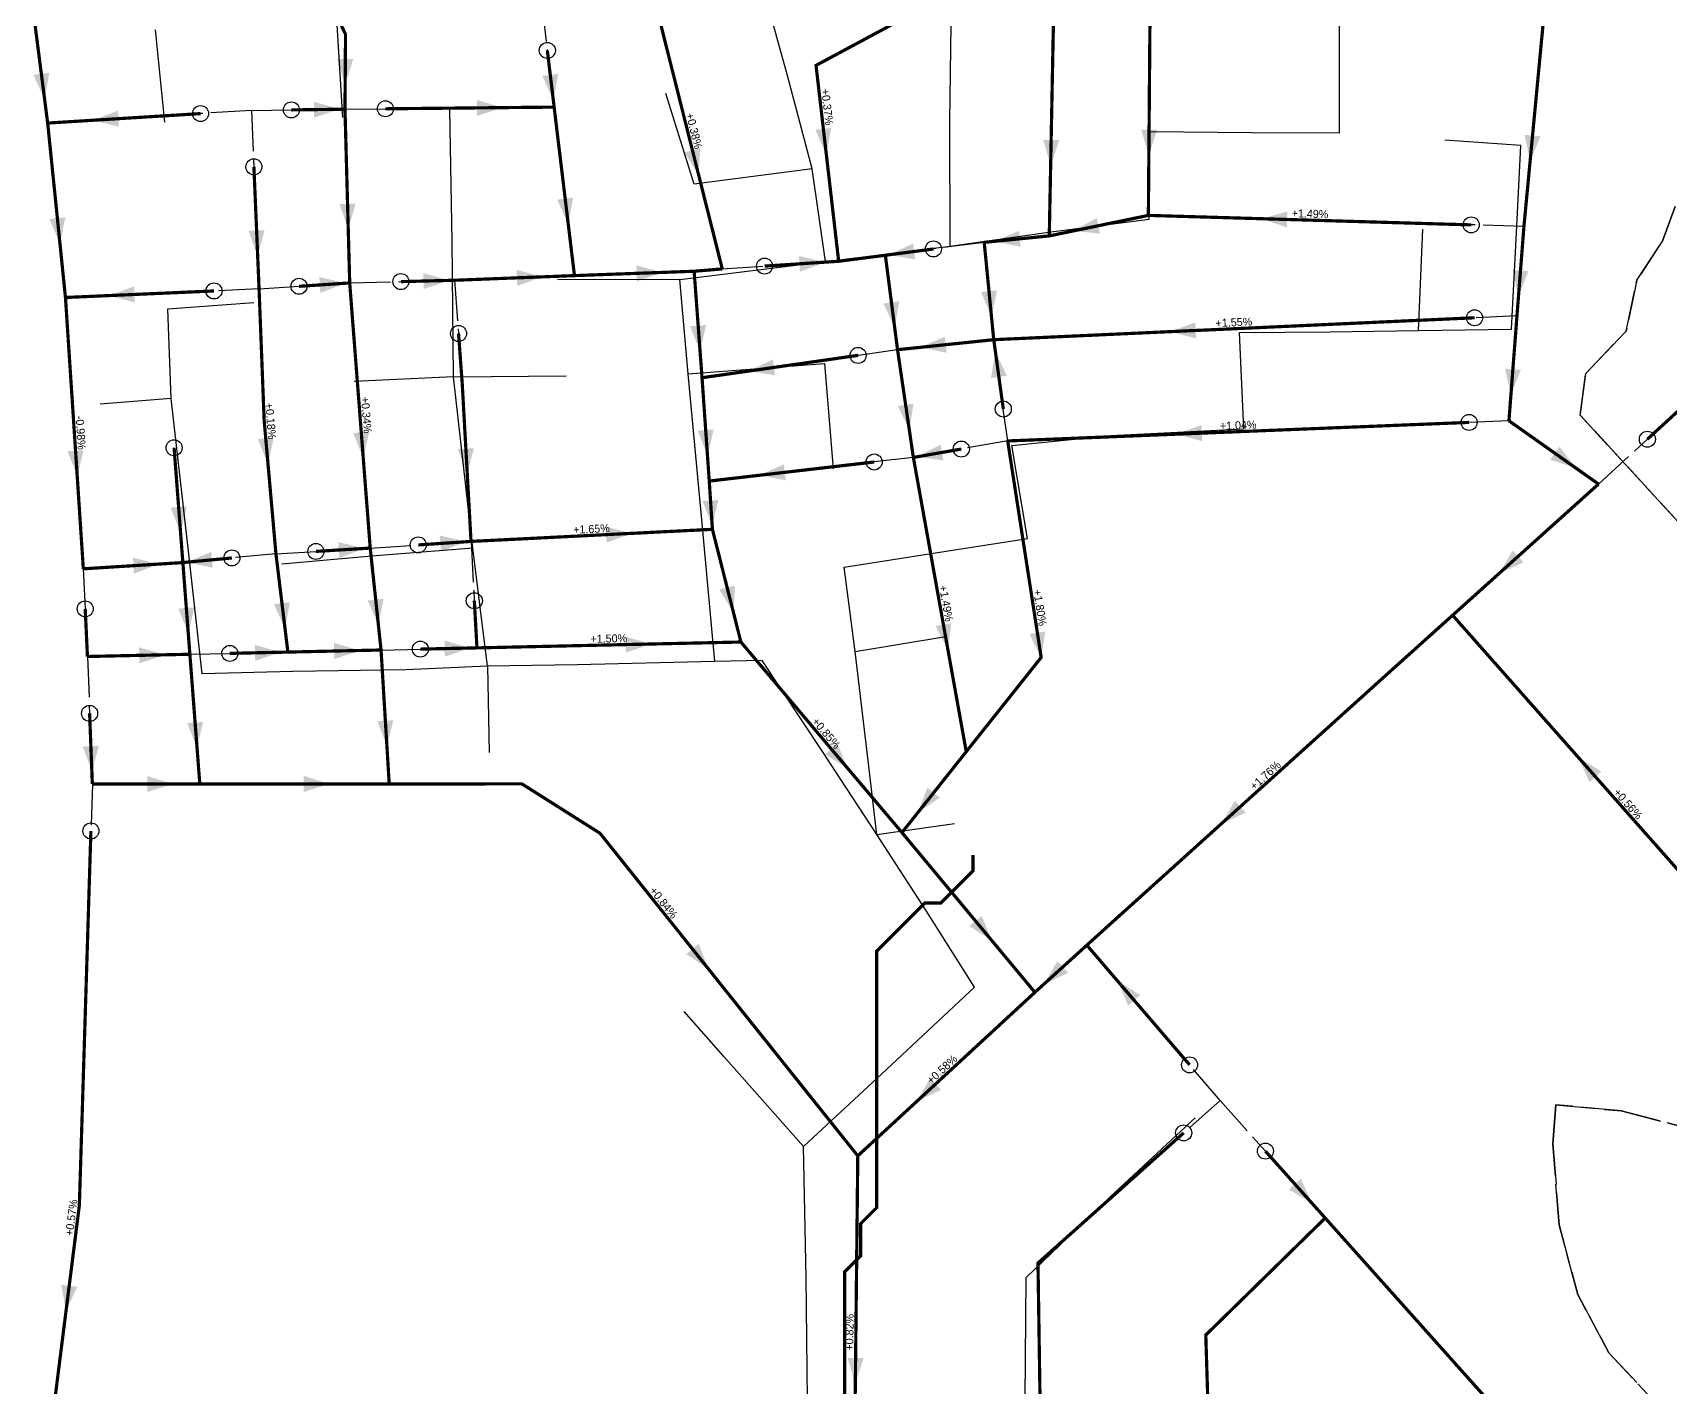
# Model space of a CAD drawing. Header units: metres. Extents: x 442821 to 452274, y 2561971 to 2571293.
# Drawn here: x 450337.3 to 450746, y 2569304.3 to 2569642.3 of the extents above; entities that cross this region are included whole.
import ezdxf
from ezdxf.enums import TextEntityAlignment as Align

# ---------------------------------------------------------------- set-up
doc = ezdxf.new("R2010")
doc.units = ezdxf.units.M
doc.header["$LTSCALE"] = 8
doc.linetypes.add('DASHDOT', pattern=[3.556, 2.54, -0.508, 0, -0.508])
doc.linetypes.add('DASHED', pattern=[1.524, 1.27, -0.254])
for name, color, linetype in [('A_ARROWS', 7, 'Continuous'), ('A_BRANCH', 7, 'Continuous'), ('A_BUILT_2006', 252, 'Continuous'), ('A_CATCHMENTS', 7, 'Continuous'), ('A_GRADIENT', 8, 'Continuous'), ('A_HEAD_GAP', 8, 'Continuous'), ('A_HEADS', 8, 'Continuous'), ('A_LATERAL', 7, 'Continuous'), ('A_STREAMS', 5, 'Continuous')]:
    doc.layers.add(name, color=color, linetype=linetype)

msp = doc.modelspace()

# ---------------------------------------------------------------- linework, layer by layer
at = {"layer": 'A_ARROWS', "color": 1}
for points in [[(450340.28, 2569625.72), (450337.49, 2569631.81), (450341.45, 2569632.32)], [(450415.3, 2569629.36), (450413.34, 2569635.77), (450417.34, 2569635.75)], [(450467.25, 2569625.46), (450464.5, 2569631.57), (450468.47, 2569632.05)], [(450413.9, 2569623.23), (450407.53, 2569621.14), (450407.48, 2569625.14)], [(450454.6, 2569623.64), (450448.22, 2569621.58), (450448.18, 2569625.58)], [(450352.31, 2569620.48), (450358.58, 2569622.88), (450358.83, 2569618.88)], [(450535.37, 2569611.97), (450532.65, 2569618.1), (450536.63, 2569618.56)], [(450591.37, 2569609.16), (450589.49, 2569615.6), (450593.49, 2569615.52)], [(450615.87, 2569611.75), (450613.93, 2569618.17), (450617.93, 2569618.13)], [(450711.02, 2569610.29), (450709.64, 2569616.85), (450713.62, 2569616.48)], [(450503.53, 2569606.75), (450500.03, 2569612.47), (450503.91, 2569613.44)], [(450416.06, 2569593.23), (450413.89, 2569599.58), (450417.89, 2569599.69)], [(450470.97, 2569594.57), (450468.22, 2569600.68), (450472.19, 2569601.16)], [(450344.12, 2569589.69), (450341.48, 2569595.85), (450345.46, 2569596.26)], [(450597, 2569592.87), (450602.86, 2569596.12), (450603.67, 2569592.2)], [(450643.98, 2569595.92), (450650.44, 2569597.73), (450650.32, 2569593.73)], [(450393.46, 2569586.58), (450391.19, 2569592.89), (450395.19, 2569593.06)], [(450577.3, 2569590.27), (450583.47, 2569592.89), (450583.86, 2569588.91)], [(450550.95, 2569586.9), (450557.03, 2569589.72), (450557.55, 2569585.75)], [(450464.55, 2569581.41), (450458.23, 2569579.16), (450458.08, 2569583.16)], [(450494.44, 2569582.52), (450488.12, 2569580.29), (450487.97, 2569584.29)], [(450535.05, 2569585.08), (450528.79, 2569582.66), (450528.53, 2569586.65)], [(450708.13, 2569576.62), (450706.63, 2569583.15), (450710.62, 2569582.84)], [(450356.32, 2569576.74), (450362.63, 2569579.01), (450362.8, 2569575.02)], [(450415.36, 2569579.82), (450409.1, 2569577.4), (450408.84, 2569581.39)], [(450441.25, 2569580.52), (450434.9, 2569578.36), (450434.8, 2569582.36)], [(450552.44, 2569568.69), (450549.64, 2569574.78), (450553.61, 2569575.29)], [(450576.6, 2569571.47), (450573.99, 2569577.64), (450577.97, 2569578.03)], [(450503.87, 2569562.87), (450501.4, 2569569.11), (450505.39, 2569569.4)], [(450621.17, 2569567.74), (450627.47, 2569570.03), (450627.65, 2569566.03)], [(450558.78, 2569563.82), (450564.93, 2569566.47), (450565.35, 2569562.49)], [(450577.57, 2569562.77), (450580.43, 2569556.71), (450576.46, 2569556.16)], [(450515.98, 2569557.9), (450522.03, 2569560.79), (450522.6, 2569556.83)], [(450706.24, 2569551.98), (450704.73, 2569558.52), (450708.72, 2569558.21)], [(450556.1, 2569543.14), (450553.19, 2569549.18), (450557.15, 2569549.76)], [(450419.81, 2569536.2), (450417.32, 2569542.43), (450421.31, 2569542.73)], [(450505.72, 2569536.78), (450503.28, 2569543.02), (450507.27, 2569543.3)], [(450622.71, 2569542.16), (450629.02, 2569544.41), (450629.18, 2569540.41)], [(450348.43, 2569531.64), (450346.01, 2569537.9), (450350.01, 2569538.16)], [(450396.04, 2569534.7), (450393.49, 2569540.9), (450397.47, 2569541.26)], [(450445.77, 2569532.15), (450443.42, 2569538.43), (450447.41, 2569538.65)], [(450557.95, 2569536.49), (450563.91, 2569539.56), (450564.6, 2569535.62)], [(450722.41, 2569533.71), (450716.03, 2569535.77), (450718.34, 2569539.03)], [(450518.65, 2569531.9), (450524.78, 2569534.62), (450525.24, 2569530.65)], [(450506.9, 2569519.23), (450504.48, 2569525.49), (450508.47, 2569525.75)], [(450374.22, 2569517.58), (450371.74, 2569523.81), (450375.73, 2569524.12)], [(450486.85, 2569517.4), (450480.56, 2569515.08), (450480.36, 2569519.08)], [(450420.12, 2569513.63), (450413.86, 2569511.25), (450413.62, 2569515.24)], [(450445.43, 2569515.3), (450439.18, 2569512.88), (450438.91, 2569516.87)], [(450368.85, 2569509.74), (450362.59, 2569507.34), (450362.33, 2569511.33)], [(450375.7, 2569510.19), (450381.88, 2569512.78), (450382.26, 2569508.8)], [(450703.27, 2569507.38), (450706.69, 2569513.14), (450709.36, 2569510.17)], [(450512.19, 2569497.65), (450508.69, 2569503.37), (450512.57, 2569504.34)], [(450376.15, 2569492.39), (450373.66, 2569498.62), (450377.65, 2569498.93)], [(450400.29, 2569493.61), (450397.53, 2569499.72), (450401.5, 2569500.21)], [(450423.59, 2569494.48), (450420.93, 2569500.64), (450424.91, 2569501.06)], [(450565.73, 2569488.35), (450562.63, 2569494.3), (450566.57, 2569495)], [(450370.31, 2569487.09), (450363.96, 2569484.95), (450363.87, 2569488.95)], [(450399.21, 2569487.73), (450392.85, 2569485.59), (450392.76, 2569489.59)], [(450418.95, 2569488.17), (450412.6, 2569486.03), (450412.51, 2569490.03)], [(450446.54, 2569488.78), (450440.18, 2569486.64), (450440.1, 2569490.64)], [(450491.71, 2569489.78), (450485.35, 2569487.64), (450485.26, 2569491.64)], [(450589.02, 2569486.28), (450586.07, 2569492.3), (450590.02, 2569492.91)], [(450378.33, 2569463.82), (450375.85, 2569470.05), (450379.84, 2569470.35)], [(450425.72, 2569464.24), (450423.33, 2569470.51), (450427.32, 2569470.75)], [(450352.09, 2569457.9), (450349.84, 2569464.22), (450353.84, 2569464.38)], [(450540.76, 2569458.7), (450535.1, 2569462.29), (450538.15, 2569464.87)], [(450723.1, 2569461.44), (450728.84, 2569457.97), (450725.84, 2569455.32)], [(450372.29, 2569454.85), (450365.89, 2569452.85), (450365.89, 2569456.85)], [(450411.38, 2569454.86), (450404.98, 2569452.86), (450404.98, 2569456.86)], [(450558.19, 2569447.68), (450560.6, 2569453.93), (450563.73, 2569451.44)], [(450633.93, 2569444.89), (450637.34, 2569450.66), (450640.02, 2569447.7)], [(450576.72, 2569415.73), (450571.09, 2569419.38), (450574.16, 2569421.93)], [(450505.96, 2569408.68), (450500.41, 2569412.43), (450503.53, 2569414.93)], [(450589.65, 2569404.88), (450593.05, 2569410.66), (450595.73, 2569407.7)], [(450608.05, 2569405.72), (450613.73, 2569402.17), (450610.7, 2569399.56)], [(450557.97, 2569375.66), (450561.31, 2569381.47), (450564.03, 2569378.53)], [(450656.58, 2569350.23), (450650.83, 2569353.67), (450653.81, 2569356.34)], [(450345.62, 2569323.27), (450344.44, 2569329.87), (450348.41, 2569329.37)], [(450542.61, 2569305.21), (450540.68, 2569311.63), (450544.68, 2569311.58)]]:
    msp.add_solid(points, dxfattribs=at)
at = {"layer": 'A_BRANCH', "color": 1, "linetype": 'DASHED', "const_width": 0.8}
for points in [[(450465.75, 2569637.91), (450467.45, 2569623.77)], [(450401.88, 2569623.07), (450415.25, 2569623.25)], [(450562.11, 2569588.37), (450550.11, 2569586.8)], [(450519.96, 2569584.09), (450538.46, 2569585.3)], [(450403.78, 2569579.05), (450416.43, 2569579.89)], [(450443.59, 2569567.27), (450444.51, 2569554.79), (450446.71, 2569515.39)], [(450543.3, 2569561.82), (450504.36, 2569556.23)], [(450547.32, 2569535.21), (450506.16, 2569530.45)], [(450408, 2569512.9), (450421.55, 2569513.72)], [(450387.02, 2569511.26), (450374.79, 2569510.11)], [(450350.42, 2569498.56), (450350.98, 2569486.67)], [(450351.52, 2569472.48), (450352.2, 2569454.85)], [(450720.44, 2569175.59), (450716.74, 2569282.9), (450659.88, 2569346.54)]]:
    msp.add_lwpolyline(points, dxfattribs=at)
at = {"layer": 'A_BRANCH', "color": 1, "const_width": 0.8}
for points in [[(450425.34, 2569623.35), (450467.45, 2569623.77)], [(450379.2, 2569622.15), (450341.05, 2569619.79)], [(450696.32, 2569594.38), (450615.75, 2569596.75)], [(450429.2, 2569580.22), (450442.61, 2569580.56)], [(450382.56, 2569577.89), (450345.49, 2569576.26)], [(450697.17, 2569571.2), (450577.16, 2569565.73)], [(450579.55, 2569548.43), (450577.16, 2569565.73)], [(450695.8, 2569545.09), (450580.64, 2569540.46)], [(450569.07, 2569538.44), (450557.1, 2569536.34)], [(450433.54, 2569514.51), (450446.71, 2569515.39)], [(450447.53, 2569500.59), (450448.19, 2569488.82)], [(450776.86, 2569400.68), (450691.68, 2569496.96)], [(450434.06, 2569488.51), (450448.19, 2569488.82)], [(450386.51, 2569487.45), (450401, 2569487.77)], [(450351.84, 2569443.13), (450348.96, 2569349.7), (450336.43, 2569250.44)], [(450626.04, 2569384.76), (450600.39, 2569414.63)], [(450644.96, 2569363.23), (450659.88, 2569346.54)]]:
    msp.add_lwpolyline(points, dxfattribs=at)
at = {"layer": 'A_BRANCH', "color": 2, "linetype": 'DASHED', "const_width": 0.8}
msp.add_lwpolyline([(450740.28, 2569540.89), (450761.43, 2569560.32)], dxfattribs=at)
at = {"layer": 'A_BUILT_2006', "color": 252}
for points in [[(450663.46, 2569642.24), (450663.75, 2569664.21)], [(450525.81, 2569631.31), (450520.3, 2569651.23)], [(450413.22, 2569644.27), (450414.67, 2569621.15)], [(450566.23, 2569620.26), (450566.57, 2569644.38)], [(450367.91, 2569643.02), (450370.22, 2569620.03)], [(450615.93, 2569617.7), (450615.94, 2569643.46)], [(450663.44, 2569617.35), (450663.46, 2569642.24)], [(450531.83, 2569608.4), (450525.81, 2569631.31)], [(450502.41, 2569604.57), (450495.33, 2569627.14)], [(450442, 2569590.34), (450441.45, 2569623.21)], [(450566.25, 2569589.04), (450566.23, 2569620.26)], [(450615.91, 2569595.8), (450615.93, 2569617.7)], [(450615.93, 2569617.7), (450641.59, 2569617.46)], [(450641.59, 2569617.46), (450663.44, 2569617.35)], [(450708.7, 2569614.2), (450689.76, 2569615.48)], [(450707.6, 2569592.39), (450708.7, 2569614.2)], [(450531.83, 2569608.4), (450502.41, 2569604.57)], [(450535.15, 2569585.22), (450531.83, 2569608.4)], [(450590.8, 2569592.55), (450615.91, 2569595.8)], [(450566.25, 2569589.04), (450590.8, 2569592.55)], [(450683.18, 2569568.01), (450684.28, 2569593.29)], [(450706.4, 2569568.32), (450707.6, 2569592.39)], [(450442.36, 2569556.47), (450442, 2569590.34)], [(450535.15, 2569585.22), (450566.25, 2569589.04)], [(450498.78, 2569580.73), (450535.15, 2569585.22)], [(450498.78, 2569580.73), (450468.29, 2569580.64)], [(450500.91, 2569557.18), (450498.78, 2569580.73)], [(450371.05, 2569573.45), (450392.49, 2569575.02)], [(450371.85, 2569551.06), (450371.05, 2569573.45)], [(450638.51, 2569567.5), (450661.1, 2569567.65)], [(450639.61, 2569543.52), (450638.51, 2569567.5)], [(450661.1, 2569567.65), (450683.18, 2569568.01)], [(450683.18, 2569568.01), (450706.4, 2569568.32)], [(450500.91, 2569557.18), (450534.96, 2569559.78)], [(450534.96, 2569559.78), (450537.06, 2569533.47)], [(450442.36, 2569556.47), (450417.57, 2569555.28)], [(450442.36, 2569556.47), (450470.46, 2569556.72)], [(450447.2, 2569513.71), (450442.36, 2569556.47)], [(450504.66, 2569517.21), (450500.91, 2569557.18)], [(450371.85, 2569551.06), (450354.19, 2569549.68)], [(450376.31, 2569512.2), (450371.86, 2569551.06), (450371.85, 2569551.06)], [(450606.41, 2569541.78), (450639.61, 2569543.52)], [(450581.64, 2569539.3), (450606.41, 2569541.78)], [(450585.6, 2569516.12), (450581.64, 2569539.3)], [(450447.2, 2569513.71), (450421.92, 2569511.69)], [(450450.8, 2569484.24), (450447.2, 2569513.71)], [(450507.54, 2569485.44), (450504.66, 2569517.21)], [(450561.58, 2569512.35), (450585.6, 2569516.12)], [(450379.57, 2569482.38), (450376.31, 2569512.2)], [(450421.92, 2569511.69), (450399.51, 2569509.67)], [(450539.84, 2569508.96), (450561.58, 2569512.35)], [(450542.6, 2569487.89), (450539.84, 2569508.96)], [(450542.6, 2569487.89), (450564.71, 2569491.55)], [(450507.54, 2569485.44), (450473.18, 2569484.57)], [(450519.39, 2569485.66), (450507.54, 2569485.44)], [(450534.39, 2569462.96), (450519.39, 2569485.66)], [(450545.72, 2569461.42), (450542.6, 2569487.89)], [(450402.22, 2569482.9), (450379.57, 2569482.38)], [(450430.44, 2569483.38), (450402.22, 2569482.9)], [(450450.8, 2569484.24), (450430.44, 2569483.38)], [(450473.18, 2569484.57), (450450.8, 2569484.24)], [(450450.8, 2569484.24), (450451.2, 2569462.69)], [(450547.95, 2569442.21), (450534.39, 2569462.96)], [(450547.95, 2569442.21), (450545.72, 2569461.42)], [(450547.95, 2569442.21), (450567.4, 2569444.99)], [(450560.38, 2569423.14), (450547.95, 2569442.21)], [(450572.34, 2569404.17), (450560.38, 2569423.14)], [(450550.4, 2569383.59), (450572.34, 2569404.17)], [(450509.8, 2569386.89), (450499.86, 2569398.12)], [(450529.69, 2569364.43), (450509.8, 2569386.89)], [(450529.69, 2569364.43), (450550.4, 2569383.59)], [(450606.15, 2569351.75), (450627.39, 2569371.51)], [(450530.31, 2569331.72), (450529.69, 2569364.43)], [(450585.28, 2569331.73), (450606.15, 2569351.75)], [(450530.66, 2569301.06), (450530.31, 2569331.72)], [(450584.98, 2569301.37), (450585.28, 2569331.73)]]:
    msp.add_lwpolyline(points, dxfattribs=at)
at = {"layer": 'A_CATCHMENTS', "color": 2, "linetype": 'DASHED'}
for points in [[(450758.75, 2569508.54), (450723.5, 2569546.92), (450724.87, 2569557.2), (450734.98, 2569567.88), (450737.67, 2569580.57), (450744.17, 2569590.6), (450747.22, 2569598.95)], [(450753.11, 2569288.85), (450730.7, 2569312.9), (450722.9, 2569327.46), (450718.24, 2569344.84), (450716.73, 2569365.02), (450717.43, 2569374.82), (450733.74, 2569373.25), (450755.09, 2569367.71)]]:
    msp.add_lwpolyline(points, dxfattribs=at)
at = {"layer": 'A_CATCHMENTS', "color": 1, "linetype": 'DASHED'}
for points in [[(450747.22, 2569598.95), (450744.17, 2569590.6), (450737.67, 2569580.57), (450734.98, 2569567.88), (450724.87, 2569557.2), (450723.5, 2569546.92), (450758.75, 2569508.54)], [(450755.09, 2569367.71), (450733.74, 2569373.25), (450717.43, 2569374.82), (450716.73, 2569365.02), (450718.24, 2569344.84), (450722.9, 2569327.46), (450730.7, 2569312.9), (450753.11, 2569288.85)]]:
    msp.add_lwpolyline(points, dxfattribs=at)
at = {"layer": 'A_HEAD_GAP', "color": 8, "linetype": 'DASHED'}
for points in [[(450464.26, 2569650.21), (450465.75, 2569637.91)], [(450391.92, 2569622.94), (450379.2, 2569622.15)], [(450391.92, 2569622.94), (450401.88, 2569623.07)], [(450391.92, 2569622.94), (450392.52, 2569608.87)], [(450415.25, 2569623.25), (450425.34, 2569623.35)], [(450709.48, 2569593.99), (450696.32, 2569594.38)], [(450574.78, 2569590.02), (450562.11, 2569588.37)], [(450509.41, 2569583.39), (450519.96, 2569584.09)], [(450393.81, 2569578.39), (450403.78, 2569579.05)], [(450416.43, 2569579.89), (450429.2, 2569580.22)], [(450442.61, 2569580.56), (450443.59, 2569567.27)], [(450393.81, 2569578.39), (450382.56, 2569577.89)], [(450707.74, 2569571.68), (450697.17, 2569571.2)], [(450553.15, 2569563.23), (450543.3, 2569561.82)], [(450580.64, 2569540.46), (450579.55, 2569548.43)], [(450705.74, 2569545.49), (450695.8, 2569545.09)], [(450580.64, 2569540.46), (450569.07, 2569538.44)], [(450728.09, 2569529.7), (450740.28, 2569540.89)], [(450557.1, 2569536.34), (450547.32, 2569535.21)], [(450421.55, 2569513.72), (450433.54, 2569514.51)], [(450446.71, 2569515.39), (450447.53, 2569500.59)], [(450398.02, 2569512.29), (450387.02, 2569511.26)], [(450398.02, 2569512.29), (450408, 2569512.9)], [(450349.95, 2569508.55), (450350.42, 2569498.56)], [(450350.98, 2569486.67), (450351.52, 2569472.48)], [(450376.54, 2569487.23), (450386.51, 2569487.45)], [(450424.25, 2569488.29), (450434.06, 2569488.51)], [(450352.2, 2569454.85), (450351.84, 2569443.13)], [(450633.64, 2569375.91), (450626.04, 2569384.76)], [(450633.64, 2569375.91), (450624.56, 2569367.79)], [(450633.64, 2569375.91), (450644.96, 2569363.23)]]:
    msp.add_lwpolyline(points, dxfattribs=at)
at = {"layer": 'A_HEADS', "color": 1}
for centre in [(450465.75, 2569637.91), (450379.2, 2569622.15), (450401.88, 2569623.07), (450425.34, 2569623.35), (450392.52, 2569608.87), (450696.32, 2569594.38), (450562.11, 2569588.37), (450519.96, 2569584.09), (450382.56, 2569577.89), (450403.78, 2569579.05), (450429.2, 2569580.22), (450697.17, 2569571.2), (450443.59, 2569567.27), (450543.3, 2569561.82), (450579.55, 2569548.43), (450695.8, 2569545.09), (450372.6, 2569538.77), (450569.07, 2569538.44), (450547.32, 2569535.21), (450408, 2569512.9), (450433.54, 2569514.51), (450387.02, 2569511.26), (450447.53, 2569500.59), (450350.42, 2569498.56), (450386.51, 2569487.45), (450434.06, 2569488.51), (450351.52, 2569472.48), (450351.84, 2569443.13), (450626.04, 2569384.76), (450624.56, 2569367.79), (450644.96, 2569363.23)]:
    msp.add_circle(centre, 2, dxfattribs=at)
at = {"layer": 'A_HEADS', "color": 2}
msp.add_circle((450740.28, 2569540.89), 2, dxfattribs=at)
at = {"layer": 'A_LATERAL', "color": 1, "linetype": 'DASHED', "const_width": 0.8}
for points in [[(450412.55, 2569647.89), (450415.39, 2569641.93), (450415.25, 2569623.25)], [(450492.28, 2569651.47), (450509.41, 2569583.39)], [(450557.4, 2569647.39), (450532.81, 2569634.18), (450538.46, 2569585.3)], [(450467.45, 2569623.77), (450472.52, 2569581.72)], [(450415.25, 2569623.25), (450416.43, 2569579.89)], [(450392.52, 2569608.87), (450393.81, 2569578.39)], [(450591.02, 2569591.63), (450574.78, 2569590.02)], [(450538.46, 2569585.3), (450550.11, 2569586.8)], [(450550.11, 2569586.8), (450553.15, 2569563.23)], [(450574.78, 2569590.02), (450577.16, 2569565.73)], [(450509.41, 2569583.39), (450502.39, 2569582.81)], [(450393.81, 2569578.39), (450395.08, 2569545.56), (450398.02, 2569512.29)], [(450416.43, 2569579.89), (450421.55, 2569513.72)], [(450577.16, 2569565.73), (450553.15, 2569563.23)], [(450506.16, 2569530.45), (450506.95, 2569518.41)], [(450349.95, 2569508.55), (450374.79, 2569510.11)], [(450401, 2569487.77), (450424.25, 2569488.29)], [(450570.3, 2569462.92), (450554.26, 2569442.73)], [(450554.26, 2569442.73), (450587.43, 2569402.86)], [(450659.88, 2569346.54), (450630.08, 2569317.34), (450635.19, 2569151.97)]]:
    msp.add_lwpolyline(points, dxfattribs=at)
at = {"layer": 'A_LATERAL', "color": 1, "linetype": 'DASHDOT', "const_width": 0.8}
for points in [[(450337.87, 2569644.53), (450341.05, 2569619.79)], [(450341.05, 2569619.79), (450345.49, 2569576.26)], [(450345.49, 2569576.26), (450349.95, 2569508.55)], [(450705.74, 2569545.49), (450728.09, 2569529.7)], [(450372.6, 2569538.77), (450374.79, 2569510.11)]]:
    msp.add_lwpolyline(points, dxfattribs=at)
at = {"layer": 'A_LATERAL', "color": 1, "const_width": 0.8}
for points in [[(450592.07, 2569645.47), (450591.02, 2569591.63)], [(450616.14, 2569644.25), (450615.75, 2569596.75)], [(450714.28, 2569644.7), (450709.48, 2569593.99)], [(450615.75, 2569596.75), (450591.02, 2569591.63)], [(450709.48, 2569593.99), (450707.74, 2569571.68)], [(450472.52, 2569581.72), (450502.39, 2569582.81)], [(450502.39, 2569582.81), (450504.36, 2569556.23)], [(450442.61, 2569580.56), (450472.52, 2569581.72)], [(450707.74, 2569571.68), (450705.74, 2569545.49)], [(450553.15, 2569563.23), (450557.1, 2569536.34)], [(450504.36, 2569556.23), (450506.16, 2569530.45)], [(450580.64, 2569540.46), (450589, 2569486.44), (450570.3, 2569462.92)], [(450557.1, 2569536.34), (450570.3, 2569462.92)], [(450728.09, 2569529.7), (450691.68, 2569496.96)], [(450446.71, 2569515.39), (450506.95, 2569518.41)], [(450506.95, 2569518.41), (450514.06, 2569490.28)], [(450421.55, 2569513.72), (450424.25, 2569488.29)], [(450374.79, 2569510.11), (450376.54, 2569487.23)], [(450398.02, 2569512.29), (450401, 2569487.77)], [(450691.68, 2569496.96), (450676.33, 2569483.16), (450600.39, 2569414.63)], [(450448.19, 2569488.82), (450514.06, 2569490.28)], [(450514.06, 2569490.28), (450554.26, 2569442.73)], [(450350.98, 2569486.67), (450376.54, 2569487.23)], [(450376.54, 2569487.23), (450379.02, 2569454.86)], [(450424.25, 2569488.29), (450426.29, 2569454.87)], [(450352.2, 2569454.85), (450379.02, 2569454.86)], [(450379.02, 2569454.86), (450426.29, 2569454.87)], [(450426.29, 2569454.87), (450459.41, 2569454.88), (450478.89, 2569442.56), (450543.23, 2569362.05)], [(450600.39, 2569414.63), (450587.43, 2569402.86)], [(450587.43, 2569402.86), (450543.23, 2569362.05)], [(450624.56, 2569367.79), (450588.2, 2569335.3), (450591, 2569150.89)], [(450543.23, 2569362.05), (450542.28, 2569273.98)]]:
    msp.add_lwpolyline(points, dxfattribs=at)
at = {"layer": 'A_STREAMS', "color": 5, "const_width": 0.8}
msp.add_lwpolyline([(450571.97, 2569437.17), (450571.97, 2569433.17), (450567.97, 2569429.17), (450563.97, 2569425.17), (450559.97, 2569425.17), (450555.97, 2569421.17), (450551.97, 2569417.17), (450547.96, 2569413.16), (450547.96, 2569409.16), (450547.96, 2569405.16), (450547.96, 2569401.16), (450547.96, 2569397.16), (450547.96, 2569393.16), (450547.96, 2569389.16), (450547.96, 2569385.16), (450547.96, 2569381.15), (450547.96, 2569377.15), (450547.96, 2569373.15), (450547.96, 2569369.15), (450547.96, 2569365.15), (450547.96, 2569361.15), (450547.96, 2569357.15), (450547.96, 2569353.14), (450547.96, 2569349.14), (450543.96, 2569345.14), (450543.96, 2569341.14), (450543.96, 2569337.14), (450539.96, 2569333.14), (450539.96, 2569329.14), (450539.96, 2569325.13), (450539.96, 2569321.13), (450539.96, 2569317.13), (450539.96, 2569313.13), (450539.96, 2569309.13), (450539.96, 2569305.13), (450539.96, 2569301.13)], dxfattribs=at)

# ---------------------------------------------------------------- texts
at = {"layer": 'A_GRADIENT', "color": 1}
for s, rotation, p in [('+0.37%', -83.4069, (450534.03, 2569623.6)), ('+0.38%', -75.8745, (450500.84, 2569617.43)), ('+1.49%', 358.314, (450656.04, 2569595.56)), ('+1.55%', 2.6087, (450637.17, 2569568.47)), ('+0.34%', -85.57, (450418.99, 2569546.8)), ('-0.98%', -86.2328, (450347.72, 2569542.4)), ('+0.18%', -84.9592, (450395.11, 2569545.29)), ('+1.04%', 2.3027, (450638.22, 2569542.78)), ('+1.65%', 2.8691, (450476.83, 2569516.9)), ('+1.49%', -79.8066, (450563.7, 2569499.63)), ('+1.80%', -81.211, (450587.11, 2569498.61)), ('+1.50%', 1.268, (450481.12, 2569489.55)), ('+0.85%', -49.7833, (450534.16, 2569466.5)), ('+1.76%', 42.0599, (450646.02, 2569455.81)), ('+0.56%', 311.5, (450734.27, 2569448.82)), ('+0.84%', -51.3732, (450493.53, 2569424.24)), ('+0.58%', 42.7174, (450565.33, 2569382.45)), ('+0.57%', 82.8049, (450348.55, 2569346.44)), ('+0.82%', 89.3826, (450542.75, 2569318.01))]:
    msp.add_text(s, height=2, rotation=rotation, dxfattribs=at).set_placement(p, align=Align.BOTTOM_CENTER)

doc.saveas('drawing.dxf')
